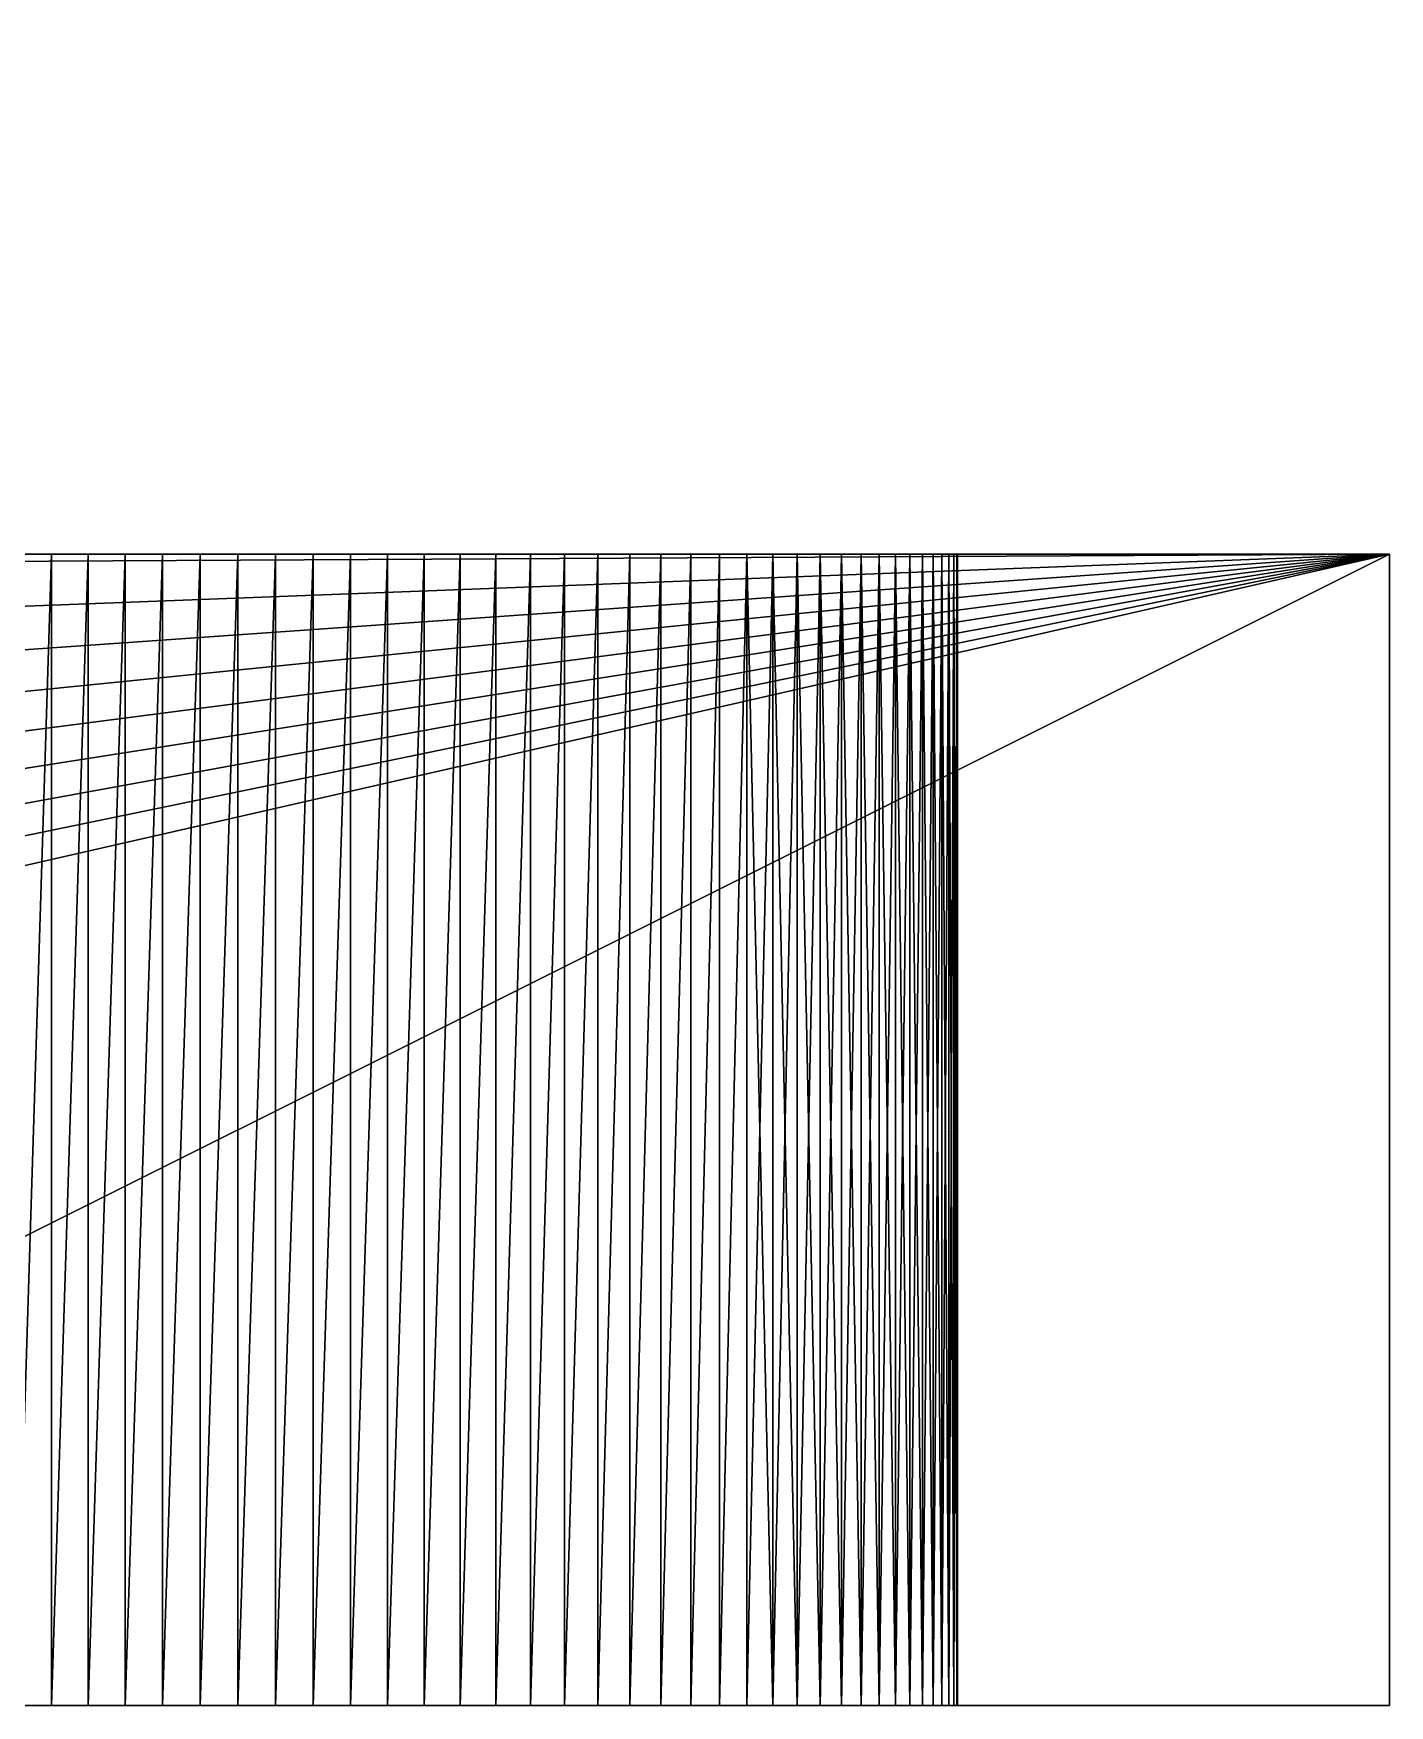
# Model space of a CAD drawing. Header units: millimetres. Extents: x 2854 to 3045, y 1707 to 1839.
# Drawn here: x 3041.398 to 3043.753, y 1745.76 to 1748.665 of the extents above; entities that cross this region are included whole.
import ezdxf

# ---------------------------------------------------------------- set-up
doc = ezdxf.new("R2010")
doc.units = ezdxf.units.MM

# ---------------------------------------------------------------- blocks, each defined once
blk = doc.blocks.new('Mastil_1')
at = {"color": 250, "true_color": 0x1e1e1e}
for p, q in [((7, -5.041, 10), (7, 2.6019, 10)), ((7, -5.041), (7, 2.6019)), ((5, -5.041, 10), (5, -1.041, 10)), ((5, -5.041), (5, -1.041)), ((7, -3.8277, 4.0286), (5, -3.8277, 4.0286)), ((7, -5.041, 10), (5, -5.041, 10)), ((7, -5.041), (5, -5.041)), ((5, -5.041, 10), (5, -5.041)), ((7, -5.041, 10), (7, -5.041))]:
    blk.add_line(p, q, dxfattribs=at)
for p, q in [((7, -2.7175, 3.7926), (5, -2.7175, 3.7926)), ((7, -2.7175, 6.2074), (5, -2.7175, 6.2074)), ((7, -2.7811, 3.7773), (5, -2.7811, 3.7773)), ((7, -2.7811, 6.2227), (5, -2.7811, 6.2227)), ((7, -2.8455, 3.7654), (5, -2.8455, 3.7654)), ((7, -2.8455, 6.2346), (5, -2.8455, 6.2346)), ((7, -2.9103, 3.7568), (5, -2.9103, 3.7568)), ((7, -2.9103, 6.2432), (5, -2.9103, 6.2432)), ((7, -2.9756, 3.7517), (5, -2.9756, 3.7517)), ((7, -2.9756, 6.2483), (5, -2.9756, 6.2483)), ((7, -3.041, 3.75), (5, -3.041, 3.75)), ((7, -3.041, 6.25), (5, -3.041, 6.25)), ((7, -3.1064, 3.7517), (5, -3.1064, 3.7517)), ((7, -3.1064, 6.2483), (5, -3.1064, 6.2483)), ((7, -3.1717, 3.7568), (5, -3.1717, 3.7568)), ((7, -3.1717, 6.2432), (5, -3.1717, 6.2432)), ((7, -3.2365, 3.7654), (5, -3.2365, 3.7654)), ((7, -3.2365, 6.2346), (5, -3.2365, 6.2346)), ((7, -3.3009, 6.2227), (5, -3.3009, 6.2227)), ((7, -3.3009, 3.7773), (5, -3.3009, 3.7773)), ((7, -3.3645, 6.2074), (5, -3.3645, 6.2074)), ((7, -3.3645, 3.7926), (5, -3.3645, 3.7926)), ((7, -3.4273, 6.1888), (5, -3.4273, 6.1888)), ((7, -3.4273, 3.8112), (5, -3.4273, 3.8112)), ((7, -3.489, 6.167), (5, -3.489, 6.167)), ((7, -3.489, 3.833), (5, -3.489, 3.833)), ((7, -3.5494, 6.1419), (5, -3.5494, 6.1419)), ((7, -3.5494, 3.8581), (5, -3.5494, 3.8581)), ((7, -3.6085, 6.1138), (5, -3.6085, 6.1138)), ((7, -3.6085, 3.8862), (5, -3.6085, 3.8862)), ((7, -3.666, 6.0825), (5, -3.666, 6.0825)), ((7, -3.666, 3.9175), (5, -3.666, 3.9175)), ((7, -3.7218, 6.0483), (5, -3.7218, 6.0483)), ((7, -3.7218, 3.9517), (5, -3.7218, 3.9517)), ((7, -3.7757, 6.0113), (5, -3.7757, 6.0113)), ((7, -3.7757, 3.9887), (5, -3.7757, 3.9887)), ((7, -3.8277, 5.9714), (5, -3.8277, 5.9714)), ((7, -3.8774, 5.9289), (5, -3.8774, 5.9289)), ((7, -3.8774, 4.0711), (5, -3.8774, 4.0711)), ((7, -3.9249, 5.8839), (5, -3.9249, 5.8839)), ((7, -3.9249, 4.1161), (5, -3.9249, 4.1161)), ((7, -3.9699, 5.8364), (5, -3.9699, 5.8364)), ((7, -3.9699, 4.1636), (5, -3.9699, 4.1636)), ((7, -4.0124, 5.7867), (5, -4.0124, 5.7867)), ((7, -4.0124, 4.2133), (5, -4.0124, 4.2133)), ((7, -4.0523, 5.7347), (5, -4.0523, 5.7347)), ((7, -4.0523, 4.2653), (5, -4.0523, 4.2653)), ((7, -4.0893, 5.6808), (5, -4.0893, 5.6808)), ((7, -4.0893, 4.3192), (5, -4.0893, 4.3192)), ((7, -4.1235, 5.625), (5, -4.1235, 5.625)), ((7, -4.1235, 4.375), (5, -4.1235, 4.375)), ((7, -4.1548, 5.5675), (5, -4.1548, 5.5675)), ((7, -4.1548, 4.4325), (5, -4.1548, 4.4325)), ((7, -4.1829, 5.5084), (5, -4.1829, 5.5084)), ((7, -4.1829, 4.4916), (5, -4.1829, 4.4916)), ((7, -4.208, 5.448), (5, -4.208, 5.448)), ((7, -4.208, 4.552), (5, -4.208, 4.552)), ((7, -4.2298, 5.3863), (5, -4.2298, 5.3863)), ((7, -4.2298, 4.6137), (5, -4.2298, 4.6137)), ((7, -4.2484, 5.3235), (5, -4.2484, 5.3235)), ((7, -4.2484, 4.6765), (5, -4.2484, 4.6765)), ((7, -4.2637, 5.2599), (5, -4.2637, 5.2599)), ((7, -4.2637, 4.7401), (5, -4.2637, 4.7401)), ((7, -4.2756, 5.1955), (5, -4.2756, 5.1955)), ((7, -4.2756, 4.8045), (5, -4.2756, 4.8045)), ((7, -4.2842, 5.1307), (5, -4.2842, 5.1307)), ((7, -4.2842, 4.8693), (5, -4.2842, 4.8693)), ((7, -4.2893, 5.0654), (5, -4.2893, 5.0654)), ((7, -4.2893, 4.9346), (5, -4.2893, 4.9346)), ((7, -4.291, 5), (5, -4.291, 5))]:
    blk.add_line(p, q)
at = {"color": 250, "true_color": 0x1e1e1e, "extrusion": (-1, 8.26064e-12, -6.97517e-14)}
blk.add_circle((3.041, 5, -5), 1.25, dxfattribs=at)
at = {"color": 250, "true_color": 0x1e1e1e, "extrusion": (-1, 8.26819e-12, 2.04394e-15)}
blk.add_circle((3.041, 5, -7), 1.25, dxfattribs=at)
at = {"color": 250, "true_color": 0x1e1e1e}
mesh = blk.add_polyface(dxfattribs=at)
corners = [(7, -5.041, 10), (5, -1.041, 10), (5, -5.041, 10), (5.0611, 3.4549, 10), (5.2768, 3.3066, 10), (5.5, 3.1699, 10), (5.73, 3.045, 10), (5.9663, 2.9323, 10), (6.2082, 2.8321, 10), (6.4549, 2.7447, 10), (6.7059, 2.6704, 10), (6.9604, 2.6093, 10), (7, 2.6019, 10), (11, -5.041, 10), (9, 2.6019, 10), (9, -5.041, 10), (9.0396, 2.6093, 10), (9.2941, 2.6704, 10), (9.5451, 2.7447, 10), (9.7918, 2.8321, 10), (10.0337, 2.9323, 10), (10.27, 3.045, 10), (10.5, 3.1699, 10), (10.7232, 3.3066, 10), (10.9389, 3.4549, 10), (11, -1.041, 10), (11.0002, -1.0153, 10), (11.0007, -0.9897, 10), (11.1466, 3.6143, 10), (11.0017, -0.964, 10), (11.003, -0.9384, 10), (11.0046, -0.9128, 10), (11.0066, -0.8872, 10), (11.009, -0.8616, 10), (11.0118, -0.8361, 10), (11.0149, -0.8106, 10), (11.0184, -0.7852, 10), (11.0223, -0.7598, 10), (11.0265, -0.7345, 10), (11.0311, -0.7092, 10), (11.0361, -0.684, 10), (11.0414, -0.6589, 10), (11.047, -0.6339, 10), (11.0531, -0.6089, 10), (11.0595, -0.584, 10), (11.0662, -0.5593, 10), (11.0733, -0.5346, 10), (11.0808, -0.51, 10), (11.0886, -0.4856, 10), (11.0968, -0.4612, 10), (11.1053, -0.437, 10), (11.1141, -0.4129, 10), (11.1233, -0.389, 10), (11.1329, -0.3651, 10), (11.1428, -0.3414, 10), (11.153, -0.3179, 10), (11.3457, 3.7843, 10), (11.1636, -0.2945, 10), (11.1745, -0.2713, 10), (11.1857, -0.2482, 10), (11.1973, -0.2253, 10)]
mesh.append_faces([[corners[k] for k in face] for face in [(0, 1, 2), (11, 0, 12), (13, 14, 15)]], dxfattribs={"vtx0": -1, "color": 250})
mesh.append_faces([[corners[k] for k in face] for face in [(3, 0, 4), (4, 0, 5), (5, 0, 6), (6, 0, 7), (7, 0, 8), (8, 0, 9), (9, 0, 10), (10, 0, 11), (14, 13, 16), (16, 13, 17), (17, 13, 18), (18, 13, 19), (19, 13, 20), (20, 13, 21), (21, 13, 22), (22, 13, 23), (23, 13, 24)]], dxfattribs={"vtx0": -1, "vtx1": -1, "color": 250})
mesh.append_faces([[corners[k] for k in face] for face in [(1, 0, 3)]], dxfattribs={"vtx0": -1, "vtx1": -1, "vtx2": -1, "color": 250})
mesh.append_faces([[corners[k] for k in face] for face in [(24, 13, 25), (24, 25, 26), (24, 26, 27), (28, 27, 29), (28, 29, 30), (28, 30, 31), (28, 31, 32), (28, 32, 33), (28, 33, 34), (28, 34, 35), (28, 35, 36), (28, 36, 37), (28, 37, 38), (28, 38, 39), (28, 39, 40), (28, 40, 41), (28, 41, 42), (28, 42, 43), (28, 43, 44), (28, 44, 45), (28, 45, 46), (28, 46, 47), (28, 47, 48), (28, 48, 49), (28, 49, 50), (28, 50, 51), (28, 51, 52), (28, 52, 53), (28, 53, 54), (28, 54, 55), (56, 55, 57), (56, 57, 58), (56, 58, 59), (56, 59, 60)]], dxfattribs={"vtx0": -1, "vtx2": -1, "color": 250})
mesh = blk.add_polyface(dxfattribs=at)
corners = [(10.9389, 3.4549), (11.0002, -1.0153), (11, -1.041), (11.0007, -0.9897), (11.1466, 3.6143), (11.0017, -0.964), (11.003, -0.9384), (11.0046, -0.9128), (11.0066, -0.8872), (11.009, -0.8616), (11.0118, -0.8361), (11.0149, -0.8106), (11.0184, -0.7852), (11.0223, -0.7598), (11.0265, -0.7345), (11.0311, -0.7092), (11.0361, -0.684), (11.0414, -0.6589), (11.047, -0.6339), (11.0531, -0.6089), (11.0595, -0.584), (11.0662, -0.5593), (11.0733, -0.5346), (11.0808, -0.51), (11.0886, -0.4856), (11.0968, -0.4612), (11.1053, -0.437), (11.1141, -0.4129), (11.1233, -0.389), (11.1329, -0.3651), (11.1428, -0.3414), (11.153, -0.3179), (11.3457, 3.7843), (11.1636, -0.2945), (11.1745, -0.2713), (11.1857, -0.2482), (11.1973, -0.2253), (9, 2.6019), (11, -5.041), (9, -5.041), (9.0396, 2.6093), (9.2941, 2.6704), (9.5451, 2.7447), (9.7918, 2.8321), (10.0337, 2.9323), (10.27, 3.045), (10.5, 3.1699), (10.7232, 3.3066), (5, -1.041), (7, -5.041), (5, -5.041), (5.0611, 3.4549), (5.2768, 3.3066), (5.5, 3.1699), (5.73, 3.045), (5.9663, 2.9323), (6.2082, 2.8321), (6.4549, 2.7447), (6.7059, 2.6704), (6.9604, 2.6093), (7, 2.6019)]
mesh.append_faces([[corners[k] for k in face] for face in [(37, 38, 39), (48, 49, 50), (49, 59, 60)]], dxfattribs={"vtx0": -1, "color": 250})
mesh.append_faces([[corners[k] for k in face] for face in [(1, 0, 3), (3, 4, 5), (5, 4, 6), (6, 4, 7), (7, 4, 8), (8, 4, 9), (9, 4, 10), (10, 4, 11), (11, 4, 12), (12, 4, 13), (13, 4, 14), (14, 4, 15), (15, 4, 16), (16, 4, 17), (17, 4, 18), (18, 4, 19), (19, 4, 20), (20, 4, 21), (21, 4, 22), (22, 4, 23), (23, 4, 24), (24, 4, 25), (25, 4, 26), (26, 4, 27), (27, 4, 28), (28, 4, 29), (29, 4, 30), (30, 4, 31), (31, 32, 33), (33, 32, 34), (34, 32, 35), (35, 32, 36), (38, 0, 2)]], dxfattribs={"vtx0": -1, "vtx1": -1, "color": 250})
mesh.append_faces([[corners[k] for k in face] for face in [(49, 48, 51)]], dxfattribs={"vtx0": -1, "vtx1": -1, "vtx2": -1, "color": 250})
mesh.append_faces([[corners[k] for k in face] for face in [(0, 1, 2), (38, 37, 40), (38, 40, 41), (38, 41, 42), (38, 42, 43), (38, 43, 44), (38, 44, 45), (38, 45, 46), (38, 46, 47), (38, 47, 0), (49, 51, 52), (49, 52, 53), (49, 53, 54), (49, 54, 55), (49, 55, 56), (49, 56, 57), (49, 57, 58), (49, 58, 59)]], dxfattribs={"vtx0": -1, "vtx2": -1, "color": 250})
mesh = blk.add_polyface(dxfattribs=at)
corners = [(7, -5.041), (7, -4.2893, 4.9346), (7, -4.291, 5), (7, -4.2842, 4.8693), (7, -4.2756, 4.8045), (7, -4.2637, 4.7401), (7, -4.2484, 4.6765), (7, -4.2298, 4.6137), (7, -4.208, 4.552), (7, -4.1829, 4.4916), (7, -4.1548, 4.4325), (7, -4.1235, 4.375), (7, -4.0893, 4.3192), (7, -4.0523, 4.2653), (7, -4.0124, 4.2133), (7, -3.9699, 4.1636), (7, -3.9249, 4.1161), (7, -3.8774, 4.0711), (7, -3.8277, 4.0286), (7, -3.7757, 3.9887), (7, -3.7218, 3.9517), (7, 2.6019), (7, -3.666, 3.9175), (7, -3.6085, 3.8862), (7, -3.5494, 3.8581), (7, -3.489, 3.833), (7, -3.4273, 3.8112), (7, -3.3645, 3.7926), (7, -3.3009, 3.7773), (7, -3.2365, 3.7654), (7, -3.1717, 3.7568), (7, -3.1064, 3.7517), (7, -3.041, 3.75), (7, -2.9756, 3.7517), (7, -2.9103, 3.7568), (7, -2.8455, 3.7654), (7, -2.7811, 3.7773), (7, -2.7175, 3.7926), (7, -2.6547, 3.8112), (7, -2.593, 3.833), (7, -2.5326, 3.8581), (7, -2.4735, 3.8862), (7, -2.416, 3.9175), (7, -2.3602, 3.9517), (7, -2.3063, 3.9887), (7, -2.2544, 4.0286), (7, -2.2046, 4.0711), (7, -2.1571, 4.1161), (7, -2.1121, 4.1636), (7, -2.0696, 4.2133), (7, -2.0297, 4.2653), (7, -1.9927, 4.3192), (7, -1.9585, 4.375), (7, -1.9272, 4.4325), (7, -1.8991, 4.4916), (7, -1.874, 4.552), (7, -1.8522, 4.6137), (7, -1.8336, 4.6765), (7, -1.8183, 4.7401), (7, -1.8064, 4.8045), (7, -1.7979, 4.8693), (7, -1.7927, 4.9346), (7, -1.791, 5), (7, 2.6019, 10), (7, -5.041, 10), (7, -3.7218, 6.0483), (7, -3.7757, 6.0113), (7, -3.8277, 5.9714), (7, -3.8774, 5.9289), (7, -3.9249, 5.8839), (7, -3.9699, 5.8364), (7, -4.0124, 5.7867), (7, -4.0523, 5.7347), (7, -4.0893, 5.6808), (7, -4.1235, 5.625), (7, -4.1548, 5.5675), (7, -4.1829, 5.5084), (7, -4.208, 5.448), (7, -4.2298, 5.3863), (7, -4.2484, 5.3235), (7, -4.2637, 5.2599), (7, -4.2756, 5.1955), (7, -4.2842, 5.1307), (7, -4.2893, 5.0654), (7, -3.666, 6.0825), (7, -3.6085, 6.1138), (7, -3.5494, 6.1419), (7, -3.489, 6.167), (7, -3.4273, 6.1888), (7, -3.3645, 6.2074), (7, -3.3009, 6.2227), (7, -3.2365, 6.2346), (7, -3.1717, 6.2432), (7, -3.1064, 6.2483), (7, -3.041, 6.25), (7, -2.9756, 6.2483), (7, -2.9103, 6.2432), (7, -2.8455, 6.2346), (7, -2.7811, 6.2227), (7, -2.7175, 6.2074), (7, -2.6547, 6.1888), (7, -2.593, 6.167), (7, -2.5326, 6.1419), (7, -2.4735, 6.1138), (7, -2.416, 6.0825), (7, -2.3602, 6.0483), (7, -2.3063, 6.0113), (7, -2.2544, 5.9714), (7, -2.2046, 5.9289), (7, -2.1571, 5.8839), (7, -2.1121, 5.8364), (7, -2.0696, 5.7867), (7, -2.0297, 5.7347), (7, -1.9927, 5.6808), (7, -1.9585, 5.625), (7, -1.9272, 5.5675), (7, -1.8991, 5.5084), (7, -1.874, 5.448), (7, -1.8522, 5.3863), (7, -1.8336, 5.3235), (7, -1.8183, 5.2599), (7, -1.8064, 5.1955), (7, -1.7979, 5.1307), (7, -1.7927, 5.0654)]
mesh.append_faces([[corners[k] for k in face] for face in [(1, 0, 3), (3, 0, 4), (4, 0, 5), (5, 0, 6), (6, 0, 7), (7, 0, 8), (8, 0, 9), (9, 0, 10), (10, 0, 11), (11, 0, 12), (12, 0, 13), (13, 0, 14), (14, 0, 15), (15, 0, 16), (16, 0, 17), (17, 0, 18), (18, 0, 19), (19, 0, 20), (20, 21, 22), (22, 21, 23), (23, 21, 24), (24, 21, 25), (25, 21, 26), (26, 21, 27), (27, 21, 28), (28, 21, 29), (29, 21, 30), (30, 21, 31), (31, 21, 32), (32, 21, 33), (33, 21, 34), (34, 21, 35), (35, 21, 36), (36, 21, 37), (37, 21, 38), (38, 21, 39), (39, 21, 40), (40, 21, 41), (41, 21, 42), (42, 21, 43), (43, 21, 44), (44, 21, 45), (45, 21, 46), (46, 21, 47), (47, 21, 48), (48, 21, 49), (49, 21, 50), (50, 21, 51), (51, 21, 52), (52, 21, 53), (53, 21, 54), (54, 21, 55), (55, 21, 56), (56, 21, 57), (57, 21, 58), (58, 21, 59), (59, 21, 60), (60, 21, 61), (61, 21, 62), (64, 65, 63), (65, 64, 66), (66, 64, 67), (67, 64, 68), (68, 64, 69), (69, 64, 70), (70, 64, 71), (71, 64, 72), (72, 64, 73), (73, 64, 74), (74, 64, 75), (75, 64, 76), (76, 64, 77), (77, 64, 78), (78, 64, 79), (79, 64, 80), (80, 64, 81), (81, 0, 82), (82, 0, 83), (83, 0, 2)]], dxfattribs={"vtx0": -1, "vtx1": -1, "color": 250})
mesh.append_faces([[corners[k] for k in face] for face in [(0, 1, 2), (20, 0, 21), (62, 21, 63), (81, 64, 0), (63, 65, 84), (63, 84, 85), (63, 85, 86), (63, 86, 87), (63, 87, 88), (63, 88, 89), (63, 89, 90), (63, 90, 91), (63, 91, 92), (63, 92, 93), (63, 93, 94), (63, 94, 95), (63, 95, 96), (63, 96, 97), (63, 97, 98), (63, 98, 99), (63, 99, 100), (63, 100, 101), (63, 101, 102), (63, 102, 103), (63, 103, 104), (63, 104, 105), (63, 105, 106), (63, 106, 107), (63, 107, 108), (63, 108, 109), (63, 109, 110), (63, 110, 111), (63, 111, 112), (63, 112, 113), (63, 113, 114), (63, 114, 115), (63, 115, 116), (63, 116, 117), (63, 117, 118), (63, 118, 119), (63, 119, 120), (63, 120, 121), (63, 121, 122), (63, 122, 123), (63, 123, 62)]], dxfattribs={"vtx0": -1, "vtx2": -1, "color": 250})
mesh = blk.add_polyface(dxfattribs=at)
corners = [(5, -5.041, 10), (5, -4.2756, 5.1955), (5, -5.041), (5, -4.2637, 5.2599), (5, -4.2484, 5.3235), (5, -4.2298, 5.3863), (5, -4.208, 5.448), (5, -4.1829, 5.5084), (5, -4.1548, 5.5675), (5, -4.1235, 5.625), (5, -4.0893, 5.6808), (5, -4.0523, 5.7347), (5, -1.041, 10), (5, -4.2842, 5.1307), (5, -4.2893, 5.0654), (5, -4.291, 5), (5, -4.0124, 5.7867), (5, -3.9699, 5.8364), (5, -3.9249, 5.8839), (5, -3.8774, 5.9289), (5, -3.8277, 5.9714), (5, -3.7757, 6.0113), (5, -3.7218, 6.0483), (5, -3.666, 6.0825), (5, -3.6085, 6.1138), (5, -3.5494, 6.1419), (5, -3.489, 6.167), (5, -3.4273, 6.1888), (5, -3.3645, 6.2074), (5, -3.3009, 6.2227), (5, -3.2365, 6.2346), (5, -3.1717, 6.2432), (5, -3.1064, 6.2483), (5, -3.041, 6.25), (5, -2.9756, 6.2483), (5, -2.9103, 6.2432), (5, -2.8455, 6.2346), (5, -2.7811, 6.2227), (5, -2.7175, 6.2074), (5, -2.6547, 6.1888), (5, -2.593, 6.167), (5, -2.5326, 6.1419), (5, -2.4735, 6.1138), (5, -2.416, 6.0825), (5, -2.3602, 6.0483), (5, -2.3063, 6.0113), (5, -2.2544, 5.9714), (5, -2.2046, 5.9289), (5, -2.1571, 5.8839), (5, -2.1121, 5.8364), (5, -2.0696, 5.7867), (5, -2.0297, 5.7347), (5, -1.9927, 5.6808), (5, -1.9585, 5.625), (5, -1.9272, 5.5675), (5, -1.8991, 5.5084), (5, -1.874, 5.448), (5, -1.8522, 5.3863), (5, -1.8336, 5.3235), (5, -1.8183, 5.2599), (5, -1.8064, 5.1955), (5, -1.7979, 5.1307), (5, -1.7927, 5.0654), (5, -1.791, 5), (5, -4.0523, 4.2653), (5, -1.041), (5, -4.0893, 4.3192), (5, -4.1235, 4.375), (5, -4.1548, 4.4325), (5, -4.1829, 4.4916), (5, -4.208, 4.552), (5, -4.2298, 4.6137), (5, -4.2484, 4.6765), (5, -4.2637, 4.7401), (5, -4.2756, 4.8045), (5, -4.2842, 4.8693), (5, -4.2893, 4.9346), (5, -4.0124, 4.2133), (5, -3.9699, 4.1636), (5, -3.9249, 4.1161), (5, -3.8774, 4.0711), (5, -3.8277, 4.0286), (5, -3.7757, 3.9887), (5, -3.7218, 3.9517), (5, -3.666, 3.9175), (5, -3.6085, 3.8862), (5, -3.5494, 3.8581), (5, -3.489, 3.833), (5, -3.4273, 3.8112), (5, -3.3645, 3.7926), (5, -3.3009, 3.7773), (5, -3.2365, 3.7654), (5, -3.1717, 3.7568), (5, -3.1064, 3.7517), (5, -3.041, 3.75), (5, -2.9756, 3.7517), (5, -2.9103, 3.7568), (5, -2.8455, 3.7654), (5, -2.7811, 3.7773), (5, -2.7175, 3.7926), (5, -2.6547, 3.8112), (5, -2.593, 3.833), (5, -2.5326, 3.8581), (5, -2.4735, 3.8862), (5, -2.416, 3.9175), (5, -2.3602, 3.9517), (5, -2.3063, 3.9887), (5, -2.2544, 4.0286), (5, -2.2046, 4.0711), (5, -2.1571, 4.1161), (5, -2.1121, 4.1636), (5, -2.0696, 4.2133), (5, -2.0297, 4.2653), (5, -1.9927, 4.3192), (5, -1.9585, 4.375), (5, -1.9272, 4.4325), (5, -1.8991, 4.4916), (5, -1.874, 4.552), (5, -1.8522, 4.6137), (5, -1.8336, 4.6765), (5, -1.8183, 4.7401), (5, -1.8064, 4.8045), (5, -1.7979, 4.8693), (5, -1.7927, 4.9346)]
mesh.append_faces([[corners[k] for k in face] for face in [(0, 1, 2), (1, 0, 3), (3, 0, 4), (4, 0, 5), (5, 0, 6), (6, 0, 7), (7, 0, 8), (8, 0, 9), (9, 0, 10), (10, 0, 11), (11, 12, 16), (16, 12, 17), (17, 12, 18), (18, 12, 19), (19, 12, 20), (20, 12, 21), (21, 12, 22), (22, 12, 23), (23, 12, 24), (24, 12, 25), (25, 12, 26), (26, 12, 27), (27, 12, 28), (28, 12, 29), (29, 12, 30), (30, 12, 31), (31, 12, 32), (32, 12, 33), (33, 12, 34), (34, 12, 35), (35, 12, 36), (36, 12, 37), (37, 12, 38), (38, 12, 39), (39, 12, 40), (40, 12, 41), (41, 12, 42), (42, 12, 43), (43, 12, 44), (44, 12, 45), (45, 12, 46), (46, 12, 47), (47, 12, 48), (48, 12, 49), (49, 12, 50), (50, 12, 51), (51, 12, 52), (52, 12, 53), (53, 12, 54), (54, 12, 55), (55, 12, 56), (56, 12, 57), (57, 12, 58), (58, 12, 59), (59, 12, 60), (60, 12, 61), (61, 12, 62), (62, 12, 63), (2, 64, 65), (64, 2, 66), (66, 2, 67), (67, 2, 68), (68, 2, 69), (69, 2, 70), (70, 2, 71), (71, 2, 72), (72, 2, 73), (73, 2, 74), (74, 2, 75), (75, 2, 76), (76, 2, 15), (65, 63, 12)]], dxfattribs={"vtx0": -1, "vtx1": -1, "color": 250})
mesh.append_faces([[corners[k] for k in face] for face in [(11, 0, 12), (2, 1, 13), (2, 13, 14), (2, 14, 15), (65, 64, 77), (65, 77, 78), (65, 78, 79), (65, 79, 80), (65, 80, 81), (65, 81, 82), (65, 82, 83), (65, 83, 84), (65, 84, 85), (65, 85, 86), (65, 86, 87), (65, 87, 88), (65, 88, 89), (65, 89, 90), (65, 90, 91), (65, 91, 92), (65, 92, 93), (65, 93, 94), (65, 94, 95), (65, 95, 96), (65, 96, 97), (65, 97, 98), (65, 98, 99), (65, 99, 100), (65, 100, 101), (65, 101, 102), (65, 102, 103), (65, 103, 104), (65, 104, 105), (65, 105, 106), (65, 106, 107), (65, 107, 108), (65, 108, 109), (65, 109, 110), (65, 110, 111), (65, 111, 112), (65, 112, 113), (65, 113, 114), (65, 114, 115), (65, 115, 116), (65, 116, 117), (65, 117, 118), (65, 118, 119), (65, 119, 120), (65, 120, 121), (65, 121, 122), (65, 122, 123), (65, 123, 63)]], dxfattribs={"vtx0": -1, "vtx2": -1, "color": 250})
mesh = blk.add_polyface(dxfattribs=at)
corners = [(7, -2.7175, 3.7926), (5, -2.6547, 3.8112), (5, -2.7175, 3.7926), (7, -2.6547, 3.8112)]
mesh.append_faces([[corners[k] for k in face] for face in [(0, 1, 2), (1, 0, 3)]], dxfattribs={"vtx0": -1, "color": 250})
mesh = blk.add_polyface(dxfattribs=at)
corners = [(5, -2.6547, 6.1888), (7, -2.7175, 6.2074), (5, -2.7175, 6.2074), (7, -2.6547, 6.1888)]
mesh.append_faces([[corners[k] for k in face] for face in [(0, 1, 2), (1, 0, 3)]], dxfattribs={"vtx0": -1, "color": 250})
mesh = blk.add_polyface(dxfattribs=at)
corners = [(7, -2.7811, 3.7773), (5, -2.7175, 3.7926), (5, -2.7811, 3.7773), (7, -2.7175, 3.7926)]
mesh.append_faces([[corners[k] for k in face] for face in [(0, 1, 2), (1, 0, 3)]], dxfattribs={"vtx0": -1, "color": 250})
mesh = blk.add_polyface(dxfattribs=at)
corners = [(5, -2.7175, 6.2074), (7, -2.7811, 6.2227), (5, -2.7811, 6.2227), (7, -2.7175, 6.2074)]
mesh.append_faces([[corners[k] for k in face] for face in [(0, 1, 2), (1, 0, 3)]], dxfattribs={"vtx0": -1, "color": 250})
mesh = blk.add_polyface(dxfattribs=at)
corners = [(7, -2.8455, 3.7654), (5, -2.7811, 3.7773), (5, -2.8455, 3.7654), (7, -2.7811, 3.7773)]
mesh.append_faces([[corners[k] for k in face] for face in [(0, 1, 2), (1, 0, 3)]], dxfattribs={"vtx0": -1, "color": 250})
mesh = blk.add_polyface(dxfattribs=at)
corners = [(5, -2.7811, 6.2227), (7, -2.8455, 6.2346), (5, -2.8455, 6.2346), (7, -2.7811, 6.2227)]
mesh.append_faces([[corners[k] for k in face] for face in [(0, 1, 2), (1, 0, 3)]], dxfattribs={"vtx0": -1, "color": 250})
mesh = blk.add_polyface(dxfattribs=at)
corners = [(7, -2.9103, 3.7568), (5, -2.8455, 3.7654), (5, -2.9103, 3.7568), (7, -2.8455, 3.7654)]
mesh.append_faces([[corners[k] for k in face] for face in [(0, 1, 2), (1, 0, 3)]], dxfattribs={"vtx0": -1, "color": 250})
mesh = blk.add_polyface(dxfattribs=at)
corners = [(5, -2.8455, 6.2346), (7, -2.9103, 6.2432), (5, -2.9103, 6.2432), (7, -2.8455, 6.2346)]
mesh.append_faces([[corners[k] for k in face] for face in [(0, 1, 2), (1, 0, 3)]], dxfattribs={"vtx0": -1, "color": 250})
mesh = blk.add_polyface(dxfattribs=at)
corners = [(7, -2.9756, 3.7517), (5, -2.9103, 3.7568), (5, -2.9756, 3.7517), (7, -2.9103, 3.7568)]
mesh.append_faces([[corners[k] for k in face] for face in [(0, 1, 2), (1, 0, 3)]], dxfattribs={"vtx0": -1, "color": 250})
mesh = blk.add_polyface(dxfattribs=at)
corners = [(5, -2.9103, 6.2432), (7, -2.9756, 6.2483), (5, -2.9756, 6.2483), (7, -2.9103, 6.2432)]
mesh.append_faces([[corners[k] for k in face] for face in [(0, 1, 2), (1, 0, 3)]], dxfattribs={"vtx0": -1, "color": 250})
mesh = blk.add_polyface(dxfattribs=at)
corners = [(7, -3.041, 3.75), (5, -2.9756, 3.7517), (5, -3.041, 3.75), (7, -2.9756, 3.7517)]
mesh.append_faces([[corners[k] for k in face] for face in [(0, 1, 2), (1, 0, 3)]], dxfattribs={"vtx0": -1, "color": 250})
mesh = blk.add_polyface(dxfattribs=at)
corners = [(5, -2.9756, 6.2483), (7, -3.041, 6.25), (5, -3.041, 6.25), (7, -2.9756, 6.2483)]
mesh.append_faces([[corners[k] for k in face] for face in [(0, 1, 2), (1, 0, 3)]], dxfattribs={"vtx0": -1, "color": 250})
mesh = blk.add_polyface(dxfattribs=at)
corners = [(7, -3.1064, 3.7517), (5, -3.041, 3.75), (5, -3.1064, 3.7517), (7, -3.041, 3.75)]
mesh.append_faces([[corners[k] for k in face] for face in [(0, 1, 2), (1, 0, 3)]], dxfattribs={"vtx0": -1, "color": 250})
mesh = blk.add_polyface(dxfattribs=at)
corners = [(5, -3.041, 6.25), (7, -3.1064, 6.2483), (5, -3.1064, 6.2483), (7, -3.041, 6.25)]
mesh.append_faces([[corners[k] for k in face] for face in [(0, 1, 2), (1, 0, 3)]], dxfattribs={"vtx0": -1, "color": 250})
mesh = blk.add_polyface(dxfattribs=at)
corners = [(7, -3.1717, 3.7568), (5, -3.1064, 3.7517), (5, -3.1717, 3.7568), (7, -3.1064, 3.7517)]
mesh.append_faces([[corners[k] for k in face] for face in [(0, 1, 2), (1, 0, 3)]], dxfattribs={"vtx0": -1, "color": 250})
mesh = blk.add_polyface(dxfattribs=at)
corners = [(5, -3.1064, 6.2483), (7, -3.1717, 6.2432), (5, -3.1717, 6.2432), (7, -3.1064, 6.2483)]
mesh.append_faces([[corners[k] for k in face] for face in [(0, 1, 2), (1, 0, 3)]], dxfattribs={"vtx0": -1, "color": 250})
mesh = blk.add_polyface(dxfattribs=at)
corners = [(7, -3.2365, 3.7654), (5, -3.1717, 3.7568), (5, -3.2365, 3.7654), (7, -3.1717, 3.7568)]
mesh.append_faces([[corners[k] for k in face] for face in [(0, 1, 2), (1, 0, 3)]], dxfattribs={"vtx0": -1, "color": 250})
mesh = blk.add_polyface(dxfattribs=at)
corners = [(5, -3.1717, 6.2432), (7, -3.2365, 6.2346), (5, -3.2365, 6.2346), (7, -3.1717, 6.2432)]
mesh.append_faces([[corners[k] for k in face] for face in [(0, 1, 2), (1, 0, 3)]], dxfattribs={"vtx0": -1, "color": 250})
mesh = blk.add_polyface(dxfattribs=at)
corners = [(5, -3.2365, 6.2346), (7, -3.3009, 6.2227), (5, -3.3009, 6.2227), (7, -3.2365, 6.2346)]
mesh.append_faces([[corners[k] for k in face] for face in [(0, 1, 2), (1, 0, 3)]], dxfattribs={"vtx0": -1, "color": 250})
mesh = blk.add_polyface(dxfattribs=at)
corners = [(7, -3.3009, 3.7773), (5, -3.2365, 3.7654), (5, -3.3009, 3.7773), (7, -3.2365, 3.7654)]
mesh.append_faces([[corners[k] for k in face] for face in [(0, 1, 2), (1, 0, 3)]], dxfattribs={"vtx0": -1, "color": 250})
mesh = blk.add_polyface(dxfattribs=at)
corners = [(5, -3.3009, 6.2227), (7, -3.3645, 6.2074), (5, -3.3645, 6.2074), (7, -3.3009, 6.2227)]
mesh.append_faces([[corners[k] for k in face] for face in [(0, 1, 2), (1, 0, 3)]], dxfattribs={"vtx0": -1, "color": 250})
mesh = blk.add_polyface(dxfattribs=at)
corners = [(7, -3.3645, 3.7926), (5, -3.3009, 3.7773), (5, -3.3645, 3.7926), (7, -3.3009, 3.7773)]
mesh.append_faces([[corners[k] for k in face] for face in [(0, 1, 2), (1, 0, 3)]], dxfattribs={"vtx0": -1, "color": 250})
mesh = blk.add_polyface(dxfattribs=at)
corners = [(5, -3.3645, 6.2074), (7, -3.4273, 6.1888), (5, -3.4273, 6.1888), (7, -3.3645, 6.2074)]
mesh.append_faces([[corners[k] for k in face] for face in [(0, 1, 2), (1, 0, 3)]], dxfattribs={"vtx0": -1, "color": 250})
mesh = blk.add_polyface(dxfattribs=at)
corners = [(7, -3.4273, 3.8112), (5, -3.3645, 3.7926), (5, -3.4273, 3.8112), (7, -3.3645, 3.7926)]
mesh.append_faces([[corners[k] for k in face] for face in [(0, 1, 2), (1, 0, 3)]], dxfattribs={"vtx0": -1, "color": 250})
mesh = blk.add_polyface(dxfattribs=at)
corners = [(5, -3.4273, 6.1888), (7, -3.489, 6.167), (5, -3.489, 6.167), (7, -3.4273, 6.1888)]
mesh.append_faces([[corners[k] for k in face] for face in [(0, 1, 2), (1, 0, 3)]], dxfattribs={"vtx0": -1, "color": 250})
mesh = blk.add_polyface(dxfattribs=at)
corners = [(7, -3.489, 3.833), (5, -3.4273, 3.8112), (5, -3.489, 3.833), (7, -3.4273, 3.8112)]
mesh.append_faces([[corners[k] for k in face] for face in [(0, 1, 2), (1, 0, 3)]], dxfattribs={"vtx0": -1, "color": 250})
mesh = blk.add_polyface(dxfattribs=at)
corners = [(5, -3.489, 6.167), (7, -3.5494, 6.1419), (5, -3.5494, 6.1419), (7, -3.489, 6.167)]
mesh.append_faces([[corners[k] for k in face] for face in [(0, 1, 2), (1, 0, 3)]], dxfattribs={"vtx0": -1, "color": 250})
mesh = blk.add_polyface(dxfattribs=at)
corners = [(7, -3.5494, 3.8581), (5, -3.489, 3.833), (5, -3.5494, 3.8581), (7, -3.489, 3.833)]
mesh.append_faces([[corners[k] for k in face] for face in [(0, 1, 2), (1, 0, 3)]], dxfattribs={"vtx0": -1, "color": 250})
mesh = blk.add_polyface(dxfattribs=at)
corners = [(5, -3.5494, 6.1419), (7, -3.6085, 6.1138), (5, -3.6085, 6.1138), (7, -3.5494, 6.1419)]
mesh.append_faces([[corners[k] for k in face] for face in [(0, 1, 2), (1, 0, 3)]], dxfattribs={"vtx0": -1, "color": 250})
mesh = blk.add_polyface(dxfattribs=at)
corners = [(7, -3.6085, 3.8862), (5, -3.5494, 3.8581), (5, -3.6085, 3.8862), (7, -3.5494, 3.8581)]
mesh.append_faces([[corners[k] for k in face] for face in [(0, 1, 2), (1, 0, 3)]], dxfattribs={"vtx0": -1, "color": 250})
mesh = blk.add_polyface(dxfattribs=at)
corners = [(5, -3.6085, 6.1138), (7, -3.666, 6.0825), (5, -3.666, 6.0825), (7, -3.6085, 6.1138)]
mesh.append_faces([[corners[k] for k in face] for face in [(0, 1, 2), (1, 0, 3)]], dxfattribs={"vtx0": -1, "color": 250})
mesh = blk.add_polyface(dxfattribs=at)
corners = [(7, -3.666, 3.9175), (5, -3.6085, 3.8862), (5, -3.666, 3.9175), (7, -3.6085, 3.8862)]
mesh.append_faces([[corners[k] for k in face] for face in [(0, 1, 2), (1, 0, 3)]], dxfattribs={"vtx0": -1, "color": 250})
mesh = blk.add_polyface(dxfattribs=at)
corners = [(5, -3.666, 6.0825), (7, -3.7218, 6.0483), (5, -3.7218, 6.0483), (7, -3.666, 6.0825)]
mesh.append_faces([[corners[k] for k in face] for face in [(0, 1, 2), (1, 0, 3)]], dxfattribs={"vtx0": -1, "color": 250})
mesh = blk.add_polyface(dxfattribs=at)
corners = [(7, -3.7218, 3.9517), (5, -3.666, 3.9175), (5, -3.7218, 3.9517), (7, -3.666, 3.9175)]
mesh.append_faces([[corners[k] for k in face] for face in [(0, 1, 2), (1, 0, 3)]], dxfattribs={"vtx0": -1, "color": 250})
mesh = blk.add_polyface(dxfattribs=at)
corners = [(5, -3.7218, 6.0483), (7, -3.7757, 6.0113), (5, -3.7757, 6.0113), (7, -3.7218, 6.0483)]
mesh.append_faces([[corners[k] for k in face] for face in [(0, 1, 2), (1, 0, 3)]], dxfattribs={"vtx0": -1, "color": 250})
mesh = blk.add_polyface(dxfattribs=at)
corners = [(7, -3.7757, 3.9887), (5, -3.7218, 3.9517), (5, -3.7757, 3.9887), (7, -3.7218, 3.9517)]
mesh.append_faces([[corners[k] for k in face] for face in [(0, 1, 2), (1, 0, 3)]], dxfattribs={"vtx0": -1, "color": 250})
mesh = blk.add_polyface(dxfattribs=at)
corners = [(5, -3.7757, 6.0113), (7, -3.8277, 5.9714), (5, -3.8277, 5.9714), (7, -3.7757, 6.0113)]
mesh.append_faces([[corners[k] for k in face] for face in [(0, 1, 2), (1, 0, 3)]], dxfattribs={"vtx0": -1, "color": 250})
mesh = blk.add_polyface(dxfattribs=at)
corners = [(7, -3.8277, 4.0286), (5, -3.7757, 3.9887), (5, -3.8277, 4.0286), (7, -3.7757, 3.9887)]
mesh.append_faces([[corners[k] for k in face] for face in [(0, 1, 2), (1, 0, 3)]], dxfattribs={"vtx0": -1, "color": 250})
mesh = blk.add_polyface(dxfattribs=at)
corners = [(5, -3.8277, 5.9714), (7, -3.8774, 5.9289), (5, -3.8774, 5.9289), (7, -3.8277, 5.9714)]
mesh.append_faces([[corners[k] for k in face] for face in [(0, 1, 2), (1, 0, 3)]], dxfattribs={"vtx0": -1, "color": 250})
mesh = blk.add_polyface(dxfattribs=at)
corners = [(7, -3.8774, 4.0711), (5, -3.8277, 4.0286), (5, -3.8774, 4.0711), (7, -3.8277, 4.0286)]
mesh.append_faces([[corners[k] for k in face] for face in [(0, 1, 2), (1, 0, 3)]], dxfattribs={"vtx0": -1, "color": 250})
mesh = blk.add_polyface(dxfattribs=at)
corners = [(5, -3.8774, 5.9289), (7, -3.9249, 5.8839), (5, -3.9249, 5.8839), (7, -3.8774, 5.9289)]
mesh.append_faces([[corners[k] for k in face] for face in [(0, 1, 2), (1, 0, 3)]], dxfattribs={"vtx0": -1, "color": 250})
mesh = blk.add_polyface(dxfattribs=at)
corners = [(7, -3.9249, 4.1161), (5, -3.8774, 4.0711), (5, -3.9249, 4.1161), (7, -3.8774, 4.0711)]
mesh.append_faces([[corners[k] for k in face] for face in [(0, 1, 2), (1, 0, 3)]], dxfattribs={"vtx0": -1, "color": 250})
mesh = blk.add_polyface(dxfattribs=at)
corners = [(5, -3.9249, 5.8839), (7, -3.9699, 5.8364), (5, -3.9699, 5.8364), (7, -3.9249, 5.8839)]
mesh.append_faces([[corners[k] for k in face] for face in [(0, 1, 2), (1, 0, 3)]], dxfattribs={"vtx0": -1, "color": 250})
mesh = blk.add_polyface(dxfattribs=at)
corners = [(5, -3.9699, 4.1636), (7, -3.9249, 4.1161), (5, -3.9249, 4.1161), (7, -3.9699, 4.1636)]
mesh.append_faces([[corners[k] for k in face] for face in [(0, 1, 2), (1, 0, 3)]], dxfattribs={"vtx0": -1, "color": 250})
mesh = blk.add_polyface(dxfattribs=at)
corners = [(5, -3.9699, 5.8364), (7, -4.0124, 5.7867), (5, -4.0124, 5.7867), (7, -3.9699, 5.8364)]
mesh.append_faces([[corners[k] for k in face] for face in [(0, 1, 2), (1, 0, 3)]], dxfattribs={"vtx0": -1, "color": 250})
mesh = blk.add_polyface(dxfattribs=at)
corners = [(5, -4.0124, 4.2133), (7, -3.9699, 4.1636), (5, -3.9699, 4.1636), (7, -4.0124, 4.2133)]
mesh.append_faces([[corners[k] for k in face] for face in [(0, 1, 2), (1, 0, 3)]], dxfattribs={"vtx0": -1, "color": 250})
mesh = blk.add_polyface(dxfattribs=at)
corners = [(5, -4.0124, 5.7867), (7, -4.0523, 5.7347), (5, -4.0523, 5.7347), (7, -4.0124, 5.7867)]
mesh.append_faces([[corners[k] for k in face] for face in [(0, 1, 2), (1, 0, 3)]], dxfattribs={"vtx0": -1, "color": 250})
mesh = blk.add_polyface(dxfattribs=at)
corners = [(5, -4.0523, 4.2653), (7, -4.0124, 4.2133), (5, -4.0124, 4.2133), (7, -4.0523, 4.2653)]
mesh.append_faces([[corners[k] for k in face] for face in [(0, 1, 2), (1, 0, 3)]], dxfattribs={"vtx0": -1, "color": 250})
mesh = blk.add_polyface(dxfattribs=at)
corners = [(5, -4.0523, 5.7347), (7, -4.0893, 5.6808), (5, -4.0893, 5.6808), (7, -4.0523, 5.7347)]
mesh.append_faces([[corners[k] for k in face] for face in [(0, 1, 2), (1, 0, 3)]], dxfattribs={"vtx0": -1, "color": 250})
mesh = blk.add_polyface(dxfattribs=at)
corners = [(5, -4.0893, 4.3192), (7, -4.0523, 4.2653), (5, -4.0523, 4.2653), (7, -4.0893, 4.3192)]
mesh.append_faces([[corners[k] for k in face] for face in [(0, 1, 2), (1, 0, 3)]], dxfattribs={"vtx0": -1, "color": 250})
mesh = blk.add_polyface(dxfattribs=at)
corners = [(5, -4.0893, 5.6808), (7, -4.1235, 5.625), (5, -4.1235, 5.625), (7, -4.0893, 5.6808)]
mesh.append_faces([[corners[k] for k in face] for face in [(0, 1, 2), (1, 0, 3)]], dxfattribs={"vtx0": -1, "color": 250})
mesh = blk.add_polyface(dxfattribs=at)
corners = [(5, -4.1235, 4.375), (7, -4.0893, 4.3192), (5, -4.0893, 4.3192), (7, -4.1235, 4.375)]
mesh.append_faces([[corners[k] for k in face] for face in [(0, 1, 2), (1, 0, 3)]], dxfattribs={"vtx0": -1, "color": 250})
mesh = blk.add_polyface(dxfattribs=at)
corners = [(5, -4.1235, 5.625), (7, -4.1548, 5.5675), (5, -4.1548, 5.5675), (7, -4.1235, 5.625)]
mesh.append_faces([[corners[k] for k in face] for face in [(0, 1, 2), (1, 0, 3)]], dxfattribs={"vtx0": -1, "color": 250})
mesh = blk.add_polyface(dxfattribs=at)
corners = [(5, -4.1548, 4.4325), (7, -4.1235, 4.375), (5, -4.1235, 4.375), (7, -4.1548, 4.4325)]
mesh.append_faces([[corners[k] for k in face] for face in [(0, 1, 2), (1, 0, 3)]], dxfattribs={"vtx0": -1, "color": 250})
mesh = blk.add_polyface(dxfattribs=at)
corners = [(5, -4.1548, 5.5675), (7, -4.1829, 5.5084), (5, -4.1829, 5.5084), (7, -4.1548, 5.5675)]
mesh.append_faces([[corners[k] for k in face] for face in [(0, 1, 2), (1, 0, 3)]], dxfattribs={"vtx0": -1, "color": 250})
mesh = blk.add_polyface(dxfattribs=at)
corners = [(5, -4.1829, 4.4916), (7, -4.1548, 4.4325), (5, -4.1548, 4.4325), (7, -4.1829, 4.4916)]
mesh.append_faces([[corners[k] for k in face] for face in [(0, 1, 2), (1, 0, 3)]], dxfattribs={"vtx0": -1, "color": 250})
mesh = blk.add_polyface(dxfattribs=at)
corners = [(5, -4.1829, 5.5084), (7, -4.208, 5.448), (5, -4.208, 5.448), (7, -4.1829, 5.5084)]
mesh.append_faces([[corners[k] for k in face] for face in [(0, 1, 2), (1, 0, 3)]], dxfattribs={"vtx0": -1, "color": 250})
mesh = blk.add_polyface(dxfattribs=at)
corners = [(5, -4.208, 4.552), (7, -4.1829, 4.4916), (5, -4.1829, 4.4916), (7, -4.208, 4.552)]
mesh.append_faces([[corners[k] for k in face] for face in [(0, 1, 2), (1, 0, 3)]], dxfattribs={"vtx0": -1, "color": 250})
mesh = blk.add_polyface(dxfattribs=at)
corners = [(5, -4.208, 5.448), (7, -4.2298, 5.3863), (5, -4.2298, 5.3863), (7, -4.208, 5.448)]
mesh.append_faces([[corners[k] for k in face] for face in [(0, 1, 2), (1, 0, 3)]], dxfattribs={"vtx0": -1, "color": 250})
mesh = blk.add_polyface(dxfattribs=at)
corners = [(5, -4.2298, 4.6137), (7, -4.208, 4.552), (5, -4.208, 4.552), (7, -4.2298, 4.6137)]
mesh.append_faces([[corners[k] for k in face] for face in [(0, 1, 2), (1, 0, 3)]], dxfattribs={"vtx0": -1, "color": 250})
mesh = blk.add_polyface(dxfattribs=at)
corners = [(5, -4.2298, 5.3863), (7, -4.2484, 5.3235), (5, -4.2484, 5.3235), (7, -4.2298, 5.3863)]
mesh.append_faces([[corners[k] for k in face] for face in [(0, 1, 2), (1, 0, 3)]], dxfattribs={"vtx0": -1, "color": 250})
mesh = blk.add_polyface(dxfattribs=at)
corners = [(5, -4.2484, 4.6765), (7, -4.2298, 4.6137), (5, -4.2298, 4.6137), (7, -4.2484, 4.6765)]
mesh.append_faces([[corners[k] for k in face] for face in [(0, 1, 2), (1, 0, 3)]], dxfattribs={"vtx0": -1, "color": 250})
mesh = blk.add_polyface(dxfattribs=at)
corners = [(5, -4.2484, 5.3235), (7, -4.2637, 5.2599), (5, -4.2637, 5.2599), (7, -4.2484, 5.3235)]
mesh.append_faces([[corners[k] for k in face] for face in [(0, 1, 2), (1, 0, 3)]], dxfattribs={"vtx0": -1, "color": 250})
mesh = blk.add_polyface(dxfattribs=at)
corners = [(5, -4.2637, 4.7401), (7, -4.2484, 4.6765), (5, -4.2484, 4.6765), (7, -4.2637, 4.7401)]
mesh.append_faces([[corners[k] for k in face] for face in [(0, 1, 2), (1, 0, 3)]], dxfattribs={"vtx0": -1, "color": 250})
mesh = blk.add_polyface(dxfattribs=at)
corners = [(5, -4.2637, 5.2599), (7, -4.2756, 5.1955), (5, -4.2756, 5.1955), (7, -4.2637, 5.2599)]
mesh.append_faces([[corners[k] for k in face] for face in [(0, 1, 2), (1, 0, 3)]], dxfattribs={"vtx0": -1, "color": 250})
mesh = blk.add_polyface(dxfattribs=at)
corners = [(5, -4.2756, 4.8045), (7, -4.2637, 4.7401), (5, -4.2637, 4.7401), (7, -4.2756, 4.8045)]
mesh.append_faces([[corners[k] for k in face] for face in [(0, 1, 2), (1, 0, 3)]], dxfattribs={"vtx0": -1, "color": 250})
mesh = blk.add_polyface(dxfattribs=at)
corners = [(5, -4.2756, 5.1955), (7, -4.2842, 5.1307), (5, -4.2842, 5.1307), (7, -4.2756, 5.1955)]
mesh.append_faces([[corners[k] for k in face] for face in [(0, 1, 2), (1, 0, 3)]], dxfattribs={"vtx0": -1, "color": 250})
mesh = blk.add_polyface(dxfattribs=at)
corners = [(5, -4.2842, 4.8693), (7, -4.2756, 4.8045), (5, -4.2756, 4.8045), (7, -4.2842, 4.8693)]
mesh.append_faces([[corners[k] for k in face] for face in [(0, 1, 2), (1, 0, 3)]], dxfattribs={"vtx0": -1, "color": 250})
mesh = blk.add_polyface(dxfattribs=at)
corners = [(5, -4.2842, 5.1307), (7, -4.2893, 5.0654), (5, -4.2893, 5.0654), (7, -4.2842, 5.1307)]
mesh.append_faces([[corners[k] for k in face] for face in [(0, 1, 2), (1, 0, 3)]], dxfattribs={"vtx0": -1, "color": 250})
mesh = blk.add_polyface(dxfattribs=at)
corners = [(5, -4.2893, 4.9346), (7, -4.2842, 4.8693), (5, -4.2842, 4.8693), (7, -4.2893, 4.9346)]
mesh.append_faces([[corners[k] for k in face] for face in [(0, 1, 2), (1, 0, 3)]], dxfattribs={"vtx0": -1, "color": 250})
mesh = blk.add_polyface(dxfattribs=at)
corners = [(5, -4.2893, 5.0654), (7, -4.291, 5), (5, -4.291, 5), (7, -4.2893, 5.0654)]
mesh.append_faces([[corners[k] for k in face] for face in [(0, 1, 2), (1, 0, 3)]], dxfattribs={"vtx0": -1, "color": 250})
mesh = blk.add_polyface(dxfattribs=at)
corners = [(5, -4.291, 5), (7, -4.2893, 4.9346), (5, -4.2893, 4.9346), (7, -4.291, 5)]
mesh.append_faces([[corners[k] for k in face] for face in [(0, 1, 2), (1, 0, 3)]], dxfattribs={"vtx0": -1, "color": 250})
mesh = blk.add_polyface(dxfattribs=at)
corners = [(7, -5.041), (5, -5.041, 10), (5, -5.041), (7, -5.041, 10)]
mesh.append_faces([[corners[k] for k in face] for face in [(0, 1, 2), (1, 0, 3)]], dxfattribs={"vtx0": -1, "color": 250})

msp = doc.modelspace()

# ---------------------------------------------------------------- block references
at = {"color": 40, "true_color": 0xf8d731, "rotation": 89.99999999999919}
msp.add_blockref('Mastil_1', (3038.7119, 1740.7598, 0.0001), dxfattribs=at)

doc.saveas('drawing.dxf')
